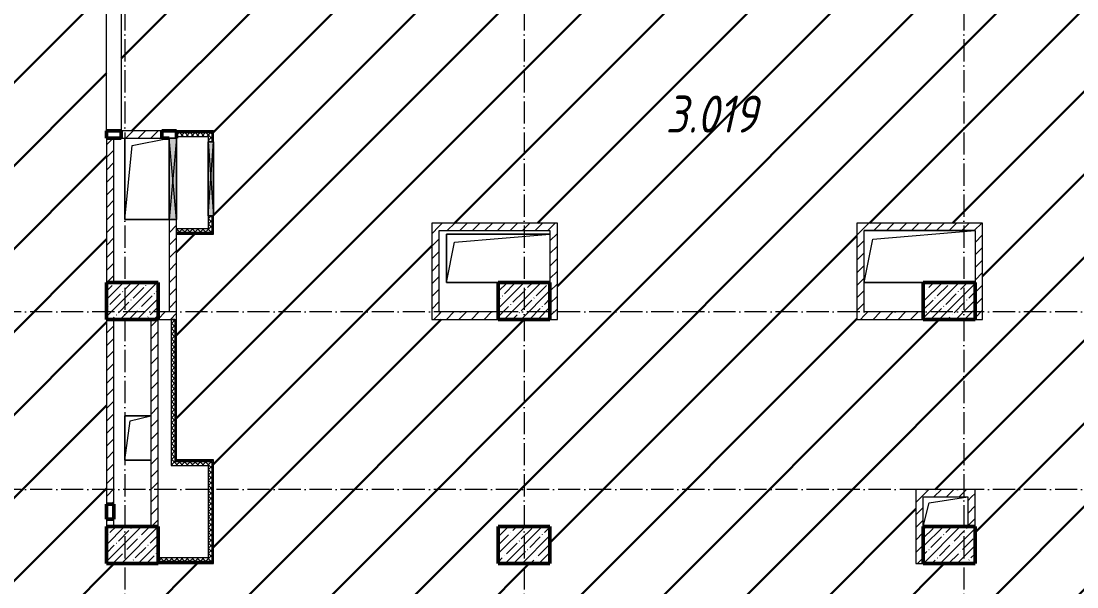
# Model space of a CAD drawing. Header units: millimetres. Extents: x -17017 to 628417, y -109036 to 199237.
# Drawn here: x 599857 to 614137, y -24252 to -16602 of the extents above; entities that cross this region are included whole.
import ezdxf

# ---------------------------------------------------------------- set-up
doc = ezdxf.new("R2010")
doc.units = ezdxf.units.MM
doc.linetypes.add('50_200_ШТРИХ_1Т_ш5_п1_п1_', pattern=[700, 500, -100, 0, -100])
for name, color, linetype, lineweight in [('A-DETL-GENF-OTLN', 7, 'Continuous', 9), ('A-FLOR-____-OTLN', 7, 'Continuous', 9), ('A-GENM-____-OTLN', 7, 'Continuous', 9), ('A-GLAZ-____-OTLN', 7, 'Continuous', 9), ('A-WALL-____-MCUT', 7, 'Continuous', 13), ('A-WALL-____-MCUT-1', 7, 'Continuous', 9), ('A-WALL-____-PATT-1', 7, 'Continuous', 9), ('A-WALL-FNSH-MCUT-1', 7, 'Continuous', 9), ('I-WALL-____-OTLN', 7, 'Continuous', 9), ('S-COLS-____-MCUT', 7, 'Continuous', 50), ('S-COLS-____-OTLN', 7, 'Continuous', 9), ('S-GRID-____-OTLN-1', 7, '50_200_ШТРИХ_1Т_ш5_п1_п1_', 9), ('Марки помещений', 7, 'Continuous', 9), ('стяжа', 7, 'Continuous', 30)]:
    doc.layers.add(name, color=color, linetype=linetype, lineweight=lineweight)
doc.layers.add('A-WALL-____-PATT-3', color=9, linetype='Continuous', lineweight=9, true_color=0x808080)
doc.styles.add('ISOCPEUR_I_2', font='isocpeui.ttf', dxfattribs={"width": 0.85, "height": 2.3})
pattern_1 = [(45, (523510.01, -90515.61), (-84.85281, 84.85281), [])]
pattern_2 = [(45, (523510.01, -90515.614), (-35.35534, 35.35534), []), (135, (523510.01, -90515.614), (-35.35534, -35.35534), [])]

# ---------------------------------------------------------------- blocks, each defined once
blk = doc.blocks.new('BSC_Колонна _Прямоугольная - 500х700-V128-АР1_План отверстий 3 этажа в осях 1-64_Ю-ЯЯ')
at = {"layer": 'S-COLS-____-OTLN'}
h = blk.add_hatch(dxfattribs=at)
h.set_pattern_fill('FP_133', color=256, style=0, pattern_type=2)
h.set_pattern_definition([(315, (-66831.04, 77850), (114.04925, 114.04925), []), (315, (-66831.04, 77735.95), (114.04925, 114.04925), [201.613, -40.323, 3.353, -36.97])])
h.paths.add_polyline_path([(-250, -350), (250, -350), (250, 350), (-250, 350), (-250, 96)], flags=0)
at = {"layer": 'S-COLS-____-MCUT'}
for p, q in [((250, 350), (-250, 350)), ((-250, 350), (-250, -350)), ((250, -350), (250, 350)), ((-250, -350), (250, -350))]:
    blk.add_line(p, q, dxfattribs=at)
blk = doc.blocks.new('BSC_Колонна _Прямоугольная - 500х700-V129-АР1_План отверстий 3 этажа в осях 1-64_Ю-ЯЯ')
at = {"layer": 'S-COLS-____-OTLN'}
h = blk.add_hatch(dxfattribs=at)
h.set_pattern_fill('FP_134', color=256, style=0, pattern_type=2)
h.set_pattern_definition([(315, (-66831.04, 83150), (114.04925, 114.04925), []), (315, (-66831.04, 83035.95), (114.04925, 114.04925), [201.613, -40.323, 3.353, -36.97])])
h.paths.add_polyline_path([(-250, -350), (250, -350), (250, 350), (-250, 350)], flags=0)
at = {"layer": 'S-COLS-____-MCUT'}
for p, q in [((250, 350), (-250, 350)), ((-250, 350), (-250, -350)), ((250, -350), (250, 350)), ((-250, -350), (250, -350))]:
    blk.add_line(p, q, dxfattribs=at)
blk = doc.blocks.new('BSC_Колонна _Прямоугольная - 500х700-V130-АР1_План отверстий 3 этажа в осях 1-64_Ю-ЯЯ')
at = {"layer": 'S-COLS-____-OTLN'}
h = blk.add_hatch(dxfattribs=at)
h.set_pattern_fill('FP_135', color=256, style=0, pattern_type=2)
h.set_pattern_definition([(315, (-66831.04, 88900), (114.04925, 114.04925), []), (315, (-66831.04, 88785.95), (114.04925, 114.04925), [201.613, -40.323, 3.353, -36.97])])
h.paths.add_polyline_path([(-250, -350), (250, -350), (250, 350), (-250, 350)], flags=0)
at = {"layer": 'S-COLS-____-MCUT'}
for p, q in [((250, 350), (-250, 350)), ((-250, 350), (-250, -350)), ((250, -350), (250, 350)), ((-250, -350), (250, -350))]:
    blk.add_line(p, q, dxfattribs=at)
blk = doc.blocks.new('BSC_Колонна _Прямоугольная - 500х700-V131-АР1_План отверстий 3 этажа в осях 1-64_Ю-ЯЯ')
at = {"layer": 'S-COLS-____-OTLN'}
h = blk.add_hatch(dxfattribs=at)
h.set_pattern_fill('FP_136', color=256, style=0, pattern_type=2)
h.set_pattern_definition([(315, (-70131.04, 77850), (114.04925, 114.04925), []), (315, (-70131.04, 77735.95), (114.04925, 114.04925), [201.613, -40.323, 3.353, -36.97])])
h.paths.add_polyline_path([(-250, -350), (250, -350), (250, 350), (-250, 350), (-250, 96)], flags=0)
at = {"layer": 'S-COLS-____-MCUT'}
for p, q in [((250, 350), (-250, 350)), ((-250, 350), (-250, -350)), ((250, -350), (250, 350)), ((-250, -350), (250, -350))]:
    blk.add_line(p, q, dxfattribs=at)
blk = doc.blocks.new('BSC_Колонна _Прямоугольная - 500х700-V132-АР1_План отверстий 3 этажа в осях 1-64_Ю-ЯЯ')
at = {"layer": 'S-COLS-____-OTLN'}
h = blk.add_hatch(dxfattribs=at)
h.set_pattern_fill('FP_137', color=256, style=0, pattern_type=2)
h.set_pattern_definition([(315, (-70131.04, 83150), (114.04925, 114.04925), []), (315, (-70131.04, 83035.95), (114.04925, 114.04925), [201.613, -40.323, 3.353, -36.97])])
h.paths.add_polyline_path([(-250, -350), (250, -350), (250, 350), (-250, 350)], flags=0)
at = {"layer": 'S-COLS-____-MCUT'}
for p, q in [((250, 350), (-250, 350)), ((-250, 350), (-250, -350)), ((250, -350), (250, 350)), ((-250, -350), (250, -350))]:
    blk.add_line(p, q, dxfattribs=at)
blk = doc.blocks.new('BSC_Колонна _Прямоугольная - 500х700-V133-АР1_План отверстий 3 этажа в осях 1-64_Ю-ЯЯ')
at = {"layer": 'S-COLS-____-OTLN'}
h = blk.add_hatch(dxfattribs=at)
h.set_pattern_fill('FP_138', color=256, style=0, pattern_type=2)
h.set_pattern_definition([(315, (-70131.04, 88900), (114.04925, 114.04925), []), (315, (-70131.04, 88785.95), (114.04925, 114.04925), [201.613, -40.323, 3.353, -36.97])])
h.paths.add_polyline_path([(-250, -350), (250, -350), (250, 350), (-250, 350)], flags=0)
at = {"layer": 'S-COLS-____-MCUT'}
for p, q in [((250, 350), (-250, 350)), ((-250, 350), (-250, -350)), ((250, -350), (250, 350)), ((-250, -350), (250, -350))]:
    blk.add_line(p, q, dxfattribs=at)
blk = doc.blocks.new('AR_Отверстие прямоугольное _в плите_ - AR_Отверстие прямоугольное _в плите_-30552531-АР1_План отверстий 3 этажа в осях 1-64_Ю-ЯЯ')
at = {"layer": 'A-GENM-____-OTLN'}
for p, q in [((-220, 120), (300, 200)), ((-300, -200), (-220, 120))]:
    blk.add_line(p, q, dxfattribs=at)
blk = doc.blocks.new('AR_Отверстие прямоугольное _в плите_ - AR_Отверстие прямоугольное _в плите_-30552533-АР1_План отверстий 3 этажа в осях 1-64_Ю-ЯЯ')
at = {"layer": 'A-GENM-____-OTLN'}
for p, q in [((175, 300), (-175, 300)), ((-175, 300), (-175, -300)), ((-105, 230), (175, 300)), ((-175, -300), (-105, 230)), ((-175, -300), (175, -300))]:
    blk.add_line(p, q, dxfattribs=at)
blk = doc.blocks.new('AR_Отверстие прямоугольное _в плите_ - AR_Отверстие прямоугольное _в плите_-30552713-АР1_План отверстий 3 этажа в осях 1-64_Ю-ЯЯ')
at = {"layer": 'A-GENM-____-OTLN'}
for p, q in [((-300, 550), (-300, -550)), ((-300, -550), (-200, 450)), ((-200, 450), (300, 550)), ((-300, -550), (300, -550))]:
    blk.add_line(p, q, dxfattribs=at)
blk = doc.blocks.new('AR_Отверстие прямоугольное _в плите_ - AR_Отверстие прямоугольное _в плите_-30552735-АР1_План отверстий 3 этажа в осях 1-64_Ю-ЯЯ')
at = {"layer": 'A-GENM-____-OTLN'}
for p, q in [((700, 325), (-700, 325)), ((-700, 325), (-700, -325)), ((-592, 217), (700, 325)), ((-700, -325), (-592, 217)), ((-700, -325), (0, -325))]:
    blk.add_line(p, q, dxfattribs=at)
blk = doc.blocks.new('AR_Отверстие прямоугольное _в плите_ - AR_Отверстие прямоугольное _в плите_-30552737-АР1_План отверстий 3 этажа в осях 1-64_Ю-ЯЯ')
at = {"layer": 'A-GENM-____-OTLN'}
for p, q in [((750, 350), (-750, 350)), ((-633, 233), (750, 350)), ((-750, -350), (-633, 233)), ((-750, -350), (50, -350))]:
    blk.add_line(p, q, dxfattribs=at)
blk = doc.blocks.new('BSC_Колонна _Прямоугольная1 - 200х100 _металл_-35191367-АР1_План отверстий 3 этажа в осях 1-64_Ю-ЯЯ')
at = {"layer": 'S-COLS-____-MCUT'}
for p, q in [((100, 50), (-100, 50)), ((-100, 50), (-100, -50)), ((100, -50), (100, 50)), ((-100, -50), (100, -50))]:
    blk.add_line(p, q, dxfattribs=at)
blk = doc.blocks.new('AR_Отверстие прямоугольное _в стене_ - AR_Отверстие прямоугольное _в стене__ОВ-36939483-АР1_План отверстий 3 этажа в осях 1-64_Ю-ЯЯ')
at = {"layer": 'A-GLAZ-____-OTLN'}
blk.add_hatch(color=256, dxfattribs=at).paths.add_polyline_path([(550, -50), (550, 50), (-550, 50), (-550, -50), (27, -50)], flags=0)
at = {"layer": 'A-DETL-GENF-OTLN'}
for p, q in [((-550, -50), (-550, 50)), ((-550, 50), (550, 50)), ((550, 50), (-550, -50)), ((-550, 50), (550, -50)), ((550, 50), (-550, 50)), ((-550, 50), (-550, -50)), ((550, 50), (550, -50)), ((550, -50), (550, 50)), ((550, -50), (-550, -50)), ((-550, -50), (550, -50))]:
    blk.add_line(p, q, dxfattribs=at)
blk = doc.blocks.new('AR_Отверстие прямоугольное _в стене__БезПР - AR_Отверстие прямоугольное _в стене__БезПР-36899796-АР1_План отверстий 3 этажа в осях 1-64_Ю-ЯЯ')
at = {"layer": 'A-GLAZ-____-OTLN'}
blk.add_hatch(color=256, dxfattribs=at).paths.add_polyline_path([(-500, -38), (500, -38), (500, 38), (-500, 38)], flags=0)
at = {"layer": 'A-DETL-GENF-OTLN'}
for p, q in [((-500, -38), (-500, 38)), ((-500, 38), (500, 38)), ((500, 38), (-500, -38)), ((-500, 38), (500, -38)), ((500, 38), (-500, 38)), ((-500, 38), (-500, -38)), ((500, 38), (500, -38)), ((500, -38), (500, 38)), ((500, -38), (-500, -38)), ((-500, -38), (500, -38))]:
    blk.add_line(p, q, dxfattribs=at)
at = {"layer": 'A-GLAZ-____-OTLN'}
blk.add_line((500, 38), (-500, 38), dxfattribs=at)
blk = doc.blocks.new('BSC_Колонна _Прямоугольная1 - 200х100 _металл_-V214-АР1_План отверстий 3 этажа в осях 1-64_Ю-ЯЯ')
at = {"layer": 'S-COLS-____-MCUT'}
for p, q in [((100, 50), (-100, 50)), ((-100, 50), (-100, -50)), ((100, -50), (100, 50)), ((-100, -50), (0, -50))]:
    blk.add_line(p, q, dxfattribs=at)
blk = doc.blocks.new('3эт')
at = {"layer": 'S-GRID-____-OTLN-1', "color": 251, "ltscale": 0.6, "true_color": 0x636466}
for p, q in [((361520.7, 4029.4), (361520.7, -46882.4)), ((366920.7, 4029.4), (366920.7, -46882.4)), ((372870.7, 4029.4), (372870.7, -46882.4)), ((387845.1, -16882.4), (333012.7, -16882.4)), ((387845.1, -19282.4), (279101.9, -19282.4))]:
    blk.add_line(p, q, dxfattribs=at)

msp = doc.modelspace()

# ---------------------------------------------------------------- hatches: boundary and pattern name
at = {"layer": 'A-WALL-____-PATT-1'}
h = msp.add_hatch(dxfattribs=at)
h.set_pattern_fill('FP_7', color=256, style=0, pattern_type=2)
h.set_pattern_definition(pattern_1)
h.paths.add_polyline_path([(601264, -18185), (601760, -18185), (601760, -18085), (601210, -18085), (601210, -18185)], flags=0)
h = msp.add_hatch(dxfattribs=at)
h.set_pattern_fill('FP_7', color=256, style=0, pattern_type=2)
h.set_pattern_definition(pattern_1)
h.paths.add_polyline_path([(601110, -20135), (601110, -18185), (601010, -18185), (601010, -20135)], flags=0)
h = msp.add_hatch(dxfattribs=at)
h.set_pattern_fill('FP_7', color=256, style=0, pattern_type=2)
h.set_pattern_definition(pattern_1)
h.paths.add_polyline_path([(601860, -20535), (601960, -20535), (601960, -19285), (601860, -19285), (601860, -20376)], flags=0)
h = msp.add_hatch(dxfattribs=at)
h.set_pattern_fill('FP_7', color=256, style=0, pattern_type=2)
h.set_pattern_definition(pattern_1)
h.paths.add_polyline_path([(605410, -20635), (605510, -20635), (605510, -19335), (605410, -19335)], flags=0)
h = msp.add_hatch(dxfattribs=at)
h.set_pattern_fill('FP_7', color=256, style=0, pattern_type=2)
h.set_pattern_definition(pattern_1)
h.paths.add_polyline_path([(607010, -19435), (607110, -19435), (607110, -19335), (605510, -19335), (605510, -19435)], flags=0)
h = msp.add_hatch(dxfattribs=at)
h.set_pattern_fill('FP_7', color=256, style=0, pattern_type=2)
h.set_pattern_definition(pattern_1)
h.paths.add_polyline_path([(611160, -20635), (611260, -20635), (611260, -19335), (611160, -19335)], flags=0)
h = msp.add_hatch(dxfattribs=at)
h.set_pattern_fill('FP_7', color=256, style=0, pattern_type=2)
h.set_pattern_definition(pattern_1)
h.paths.add_polyline_path([(612760, -19435), (612860, -19435), (612860, -19335), (611260, -19335), (611260, -19435), (611869, -19435)], flags=0)
h = msp.add_hatch(dxfattribs=at)
h.set_pattern_fill('FP_7', color=256, style=0, pattern_type=2)
h.set_pattern_definition(pattern_1)
h.paths.add_polyline_path([(607110, -20635), (607110, -19435), (607010, -19435), (607010, -20635)], flags=0)
h = msp.add_hatch(dxfattribs=at)
h.set_pattern_fill('FP_7', color=256, style=0, pattern_type=2)
h.set_pattern_definition(pattern_1)
h.paths.add_polyline_path([(612860, -20635), (612860, -19435), (612760, -19435), (612760, -20635)], flags=0)
h = msp.add_hatch(dxfattribs=at)
h.set_pattern_fill('FP_7', color=256, style=0, pattern_type=2)
h.set_pattern_definition(pattern_1)
h.paths.add_polyline_path([(601710, -20635), (601960, -20635), (601960, -20535), (601710, -20535)], flags=0)
h = msp.add_hatch(dxfattribs=at)
h.set_pattern_fill('FP_7', color=256, style=0, pattern_type=2)
h.set_pattern_definition(pattern_1)
h.paths.add_polyline_path([(606310, -20635), (606310, -20535), (605510, -20535), (605510, -20635)], flags=0)
h = msp.add_hatch(dxfattribs=at)
h.set_pattern_fill('FP_7', color=256, style=0, pattern_type=2)
h.set_pattern_definition(pattern_1)
h.paths.add_polyline_path([(612060, -20635), (612060, -20535), (611260, -20535), (611260, -20635), (611869, -20635)], flags=0)
h = msp.add_hatch(dxfattribs=at)
h.set_pattern_fill('FP_7', color=256, style=0, pattern_type=2)
h.set_pattern_definition(pattern_1)
h.paths.add_polyline_path([(601010, -23435), (601110, -23435), (601110, -23335), (601010, -23335)], flags=0)
h.paths.add_polyline_path([(601010, -23135), (601110, -23135), (601110, -20635), (601010, -20635)], flags=0)
h = msp.add_hatch(dxfattribs=at)
h.set_pattern_fill('FP_7', color=256, style=0, pattern_type=2)
h.set_pattern_definition(pattern_1)
h.paths.add_polyline_path([(601710, -23435), (601710, -20635), (601610, -20635), (601610, -23435)], flags=0)
h = msp.add_hatch(dxfattribs=at)
h.set_pattern_fill('FP_7', color=256, style=0, pattern_type=2)
h.set_pattern_definition(pattern_1)
h.paths.add_polyline_path([(612660, -23035), (612760, -23035), (612760, -22935), (611960, -22935), (611960, -23035), (612060, -23035)], flags=0)
h = msp.add_hatch(dxfattribs=at)
h.set_pattern_fill('FP_7', color=256, style=0, pattern_type=2)
h.set_pattern_definition(pattern_1)
h.paths.add_polyline_path([(612060, -23935), (612060, -23035), (611960, -23035), (611960, -23935)], flags=0)
h = msp.add_hatch(dxfattribs=at)
h.set_pattern_fill('FP_7', color=256, style=0, pattern_type=2)
h.set_pattern_definition(pattern_1)
h.paths.add_polyline_path([(612760, -23435), (612760, -23035), (612660, -23035), (612660, -23435)], flags=0)
at = {"layer": 'A-WALL-____-PATT-3'}
h = msp.add_hatch(dxfattribs=at)
h.set_pattern_fill('FP_10', color=256, style=0, pattern_type=2)
h.set_pattern_definition(pattern_2)
h.paths.add_polyline_path([(601960, -18160), (602385, -18160), (602385, -18110), (601960, -18110)], flags=0)
h = msp.add_hatch(dxfattribs=at)
h.set_pattern_fill('FP_10', color=256, style=0, pattern_type=2)
h.set_pattern_definition(pattern_2)
h.paths.add_polyline_path([(602435, -23860), (602435, -22560), (602385, -22560), (602385, -23860)], flags=0)
h.paths.add_polyline_path([(602385, -19460), (602435, -19460), (602435, -19235), (602385, -19235), (602385, -19410)], flags=0)
h.paths.add_polyline_path([(602430, -18235), (602435, -18235), (602435, -18110), (602385, -18110), (602385, -18235)], flags=0)
h = msp.add_hatch(dxfattribs=at)
h.set_pattern_fill('FP_10', color=256, style=0, pattern_type=2)
h.set_pattern_definition(pattern_2)
h.paths.add_polyline_path([(602385, -19460), (602385, -19410), (601960, -19410), (601960, -19460)], flags=0)
h = msp.add_hatch(dxfattribs=at)
h.set_pattern_fill('FP_10', color=256, style=0, pattern_type=2)
h.set_pattern_definition(pattern_2)
h.paths.add_polyline_path([(601885, -22560), (601935, -22560), (601935, -20635), (601885, -20635), (601885, -22547)], flags=0)
h = msp.add_hatch(dxfattribs=at)
h.set_pattern_fill('FP_10', color=256, style=0, pattern_type=2)
h.set_pattern_definition(pattern_2)
h.paths.add_polyline_path([(602385, -22610), (602385, -22560), (601885, -22560), (601885, -22610)], flags=0)
h = msp.add_hatch(dxfattribs=at)
h.set_pattern_fill('FP_10', color=256, style=0, pattern_type=2)
h.set_pattern_definition(pattern_2)
h.paths.add_polyline_path([(602435, -23910), (602435, -23860), (601710, -23860), (601710, -23910)], flags=0)
at = {"layer": 'стяжа'}
h = msp.add_hatch(dxfattribs=at)
h.set_pattern_fill('ANSI31', color=5, scale=250)
h.set_pattern_definition([(45, (239739.3, -3652.16), (-561.266, 561.266), [])])
h.paths.add_polyline_path([(614960, -17285), (616760, -17285), (616760, -16785), (617460, -16785), (617460, -11435), (616760, -11435), (616760, -10935), (617460, -10935), (617460, -9685), (615960, -9685), (615760, -9685), (615760, -9585), (615760, -8285), (615760, -8085), (615760, -7360), (615754, -7360), (615754, -7285), (615754, -7279), (615754, -7210), (615760, -5685), (615754, -5685), (615754, -5610), (615760, -5085), (615335, -5085), (615335, -5091), (615260, -5091), (615260, -5085), (612760, -5085), (612760, -5335), (612260, -5335), (612260, -5085), (610460, -5085), (610460, -5091), (610385, -5091), (610010, -5088), (610010, -5185), (609810, -5185), (609810, -5085), (609410, -5085), (609410, -5091), (609335, -5091), (607535, -5085), (607535, -5091), (607460, -5091), (607110, -5087), (607110, -5185), (606910, -5185), (606910, -5335), (606910, -5660), (606916, -5660), (606916, -5735), (606910, -7360), (606916, -7360), (606916, -7429), (606916, -7435), (606916, -7510), (606912, -8085), (607510, -8085), (607510, -8785), (607510, -11435), (607510, -12135), (607010, -12135), (607010, -12335), (607010, -12835), (607010, -14685), (607010, -14835), (607510, -14835), (607510, -15535), (606310, -15535), (606310, -15185), (601710, -15185), (601210, -15185), (601210, -15715), (601210, -15965), (601210, -18085), (601760, -18085), (601960, -18085), (602460, -18085), (602460, -18235), (602460, -19235), (602460, -19485), (601960, -19485), (601960, -20635), (601960, -22535), (602460, -22535), (602460, -23935), (601710, -23935), (601010, -23935), (601010, -23435), (601010, -23335), (601010, -23135), (601010, -20635), (601010, -20135), (601010, -18185), (601010, -18085), (601010, -15965), (601010, -15715), (601010, -15185), (601010, -14685), (601010, -13885), (601710, -13885), (601710, -13985), (601710, -14485), (601710, -14685), (601710, -14985), (606310, -14985), (606310, -14685), (606310, -12835), (606310, -12335), (606310, -10635), (606810, -10635), (606810, -8835), (606310, -8835), (606310, -8335), (606710, -8335), (606710, -7510), (606704, -7510), (606704, -7435), (606704, -7429), (606704, -7360), (606710, -5735), (606704, -5735), (606704, -5660), (606710, -5335), (606410, -5335), (606410, -5085), (604610, -5085), (604610, -5091), (604535, -5091), (603635, -5085), (603635, -5091), (603560, -5091), (603560, -5085), (601760, -5085), (601760, -5091), (601710, -5091), (601710, -5185), (601510, -5185), (601510, -5335), (601010, -5335), (601010, -5185), (600810, -5185), (600810, -5085), (600635, -5085), (600635, -5091), (600560, -5091), (600560, -5085), (598760, -5085), (598760, -5335), (598460, -5335), (598460, -6685), (599260, -6685), (599260, -8235), (598960, -8235), (598960, -9705), (598960, -9905), (598960, -10135), (598960, -10735), (598960, -10935), (598960, -11535), (598960, -11585), (598960, -11685), (598460, -11685), (598460, -14685), (598760, -14685), (599210, -14685), (599210, -16585), (598460, -16585), (598460, -20135), (598760, -20135), (598760, -20635), (598460, -20635), (598460, -22835), (598760, -22835), (598760, -23335), (598520, -23335), (598520, -23875), (598520, -23935), (598216, -23935), (598210, -26095), (598260, -26095), (598260, -26035), (598520, -26035), (598520, -27135), (599760, -27135), (599760, -26335), (601860, -26335), (601910, -26335), (603960, -26335), (604010, -26335), (605735, -26335), (606985, -26335), (607035, -26335), (609280, -26335), (609280, -27135), (609280, -27335), (609280, -29885), (609280, -29935), (609280, -32535), (609280, -32585), (609280, -35135), (609360, -35135), (609360, -35135), (611659, -35135), (612259, -35135), (612259, -35335), (612260, -35335), (612760, -35335), (612760, -35135), (616760, -35135), (616760, -34835), (617460, -34835), (617460, -29385), (616760, -29385), (616760, -28885), (617460, -28885), (617460, -26385), (616760, -26385), (616760, -25885), (614960, -25885)])
h.paths.add_polyline_path([(607010, -23435), (607010, -23935), (606310, -23935), (606310, -23435)], flags=16)
h.paths.add_polyline_path([(607110, -20635), (607010, -20635), (606310, -20635), (605410, -20635), (605410, -19335), (607110, -19335)], flags=16)
h.paths.add_polyline_path([(607010, -20135), (606310, -20135), (606310, -20535), (605510, -20535), (605510, -19435), (607010, -19435)], flags=0)
h.paths.add_polyline_path([(605610, -20135), (605610, -19485), (607010, -19485), (605718, -19593)], flags=0)
h.paths.add_polyline_path([(611160, -20635), (611160, -19335), (612860, -19335), (612860, -20635), (612760, -20635), (612060, -20635)], flags=16)
h.paths.add_polyline_path([(611960, -22935), (612760, -22935), (612760, -23435), (612760, -23935), (612060, -23935), (611960, -23935)], flags=16)
h.paths.add_polyline_path([(611260, -20535), (612060, -20535), (612060, -20135), (611260, -20135)], flags=0)
h.paths.add_polyline_path([(612060, -23035), (612660, -23035), (612660, -23435), (612060, -23435)], flags=0)
h.paths.add_polyline_path([(612760, -19435), (612760, -19435), (611260, -19435), (611260, -19435)], flags=0)
h.paths.add_polyline_path([(612060, -27135), (612760, -27135), (612760, -27635), (612060, -27635)], flags=16)
h.paths.add_polyline_path([(612060, -16435), (612060, -16250), (612060, -16100), (612060, -15185), (612060, -14685), (612760, -14685), (612760, -15185), (612760, -16100), (612760, -16250), (612760, -16435)], flags=16)
h.paths.add_polyline_path([(612160, -16335), (612160, -16250), (612060, -16250), (612060, -16100), (612160, -16100), (612160, -16035), (612660, -16035), (612660, -16100), (612760, -16100), (612760, -16250), (612660, -16250), (612660, -16335)], flags=0)
h.paths.add_polyline_path([(612660, -16135), (612160, -16135), (612160, -16250), (612060, -16250), (612110, -16175), (612060, -16100), (612160, -16100), (612160, -16135), (612660, -16135), (612660, -16100), (612760, -16100), (612710, -16175), (612760, -16250), (612660, -16250)], flags=0)
h.paths.add_polyline_path([(612260, -15285), (612160, -15935), (612160, -15935), (612660, -15935), (612660, -15185)], flags=0)
h.paths.add_polyline_path([(612060, -30635), (612760, -30635), (612760, -31135), (612060, -31135)], flags=16)
h.paths.add_polyline_path([(612060, -12835), (612060, -12335), (612060, -11985), (612760, -11985), (612760, -12085), (612760, -12335), (612760, -12835)], flags=16)
h.paths.add_polyline_path([(612160, -12335), (612160, -12085), (612660, -12085), (612760, -12085), (612760, -12335), (612660, -12335)], flags=0)
h.paths.add_polyline_path([(612660, -12085), (612760, -12085), (612710, -12210), (612760, -12335), (612660, -12335)], flags=0)
h.paths.add_polyline_path([(601710, -12835), (601010, -12835), (601010, -12335), (601010, -11935), (601710, -11935), (601710, -12335)], flags=16)
h.paths.add_polyline_path([(601110, -12335), (601110, -12035), (601612, -12035), (601610, -12035), (601610, -12335)], flags=0)
h.paths.add_polyline_path([(612060, -8835), (612060, -8335), (612060, -7885), (612760, -7885), (612760, -8335), (612760, -8835)], flags=16)
h.paths.add_polyline_path([(612160, -8335), (612160, -7985), (612660, -7985), (612660, -8335)], flags=0)
h.paths.add_polyline_path([(601710, -8835), (601010, -8835), (601010, -8335), (601710, -8335)], flags=16)

# ---------------------------------------------------------------- linework, layer by layer
at = {"layer": 'A-FLOR-____-OTLN'}
for p, q in [((601260, -19285), (601260, -18185)), ((601860, -19285), (601260, -19285)), ((605610, -19485), (607010, -19485)), ((605610, -20135), (605610, -19485)), ((611260, -19435), (612760, -19435)), ((606310, -20135), (605610, -20135)), ((612060, -20135), (611260, -20135)), ((601260, -21937), (601610, -21937)), ((601260, -22537), (601260, -21937)), ((601610, -22537), (601260, -22537))]:
    msp.add_line(p, q, dxfattribs=at)
at = {"layer": 'A-WALL-____-MCUT'}
for p, q in [((601960, -18110), (602435, -18110)), ((602435, -18110), (602435, -18235)), ((601960, -18160), (602385, -18160)), ((602385, -18160), (602385, -18235)), ((602385, -19235), (602385, -19410)), ((602435, -19235), (602435, -19460)), ((602385, -19410), (601960, -19410)), ((601960, -19410), (601960, -19460)), ((602435, -19460), (601960, -19460)), ((601935, -20635), (601885, -20635)), ((601885, -20635), (601885, -22610)), ((601935, -20635), (601935, -22560)), ((602435, -22560), (601935, -22560)), ((602435, -22560), (602435, -23910)), ((601885, -22610), (602385, -22610)), ((602385, -22610), (602385, -23860)), ((602385, -23860), (601710, -23860)), ((602435, -23910), (601710, -23910))]:
    msp.add_line(p, q, dxfattribs=at)
at = {"layer": 'A-WALL-____-MCUT-1'}
for p, q in [((601960, -18097), (602448, -18097)), ((602448, -18097), (602448, -18235)), ((602448, -19235), (602448, -19472)), ((602448, -19472), (601960, -19472)), ((601948, -20635), (601948, -22547)), ((602448, -22547), (601948, -22547)), ((602448, -22547), (602448, -23922)), ((602448, -23922), (601710, -23922))]:
    msp.add_line(p, q, dxfattribs=at)
at = {"layer": 'A-WALL-FNSH-MCUT-1'}
for p, q in [((601760, -18085), (601210, -18085)), ((602460, -18085), (601960, -18085)), ((602460, -18235), (602460, -18085)), ((601010, -18185), (601010, -20135)), ((601110, -20135), (601110, -18185)), ((601210, -18185), (601760, -18185)), ((602460, -19485), (602460, -19235)), ((601860, -19285), (601860, -20535)), ((601960, -20635), (601960, -19285)), ((605410, -19335), (605410, -20635)), ((607110, -19335), (605410, -19335)), ((607110, -20635), (607110, -19335)), ((611160, -19335), (611160, -20635)), ((612860, -19335), (611160, -19335)), ((612860, -20635), (612860, -19335)), ((601960, -19485), (602460, -19485)), ((605510, -20535), (605510, -19435)), ((605510, -19435), (607010, -19435)), ((607010, -19435), (607010, -20135)), ((611260, -20535), (611260, -19435)), ((611260, -19435), (612760, -19435)), ((612760, -19435), (612760, -20135)), ((601860, -20535), (601710, -20535)), ((606310, -20535), (605510, -20535)), ((612060, -20535), (611260, -20535)), ((601010, -20635), (601010, -23135)), ((601110, -23135), (601110, -20635)), ((601610, -20635), (601610, -23435)), ((601710, -20635), (601960, -20635)), ((601710, -23435), (601710, -20635)), ((601960, -22535), (601960, -20635)), ((605410, -20635), (606310, -20635)), ((607010, -20635), (607110, -20635)), ((611160, -20635), (612060, -20635)), ((612760, -20635), (612860, -20635)), ((602460, -22535), (601960, -22535)), ((602460, -23935), (602460, -22535)), ((612760, -22935), (611960, -22935)), ((611960, -22935), (611960, -23935)), ((612760, -23435), (612760, -22935)), ((612060, -23035), (612660, -23035)), ((612060, -23435), (612060, -23035)), ((612660, -23035), (612660, -23435)), ((601010, -23335), (601010, -23435)), ((601110, -23435), (601110, -23335)), ((601710, -23935), (602460, -23935)), ((611960, -23935), (612060, -23935))]:
    msp.add_line(p, q, dxfattribs=at)
at = {"layer": 'I-WALL-____-OTLN'}
for p, q in [((601010, -18085), (601010, -15965)), ((601210, -15965), (601210, -18085))]:
    msp.add_line(p, q, dxfattribs=at)

# ---------------------------------------------------------------- block references
at = {"layer": 'A-GENM-____-OTLN'}
for name, p in [('AR_Отверстие прямоугольное _в плите_ - AR_Отверстие прямоугольное _в плите_-30552713-АР1_План отверстий 3 этажа в осях 1-64_Ю-ЯЯ', (601560, -18735)), ('AR_Отверстие прямоугольное _в плите_ - AR_Отверстие прямоугольное _в плите_-30552735-АР1_План отверстий 3 этажа в осях 1-64_Ю-ЯЯ', (606310, -19810)), ('AR_Отверстие прямоугольное _в плите_ - AR_Отверстие прямоугольное _в плите_-30552737-АР1_План отверстий 3 этажа в осях 1-64_Ю-ЯЯ', (612010, -19785)), ('AR_Отверстие прямоугольное _в плите_ - AR_Отверстие прямоугольное _в плите_-30552533-АР1_План отверстий 3 этажа в осях 1-64_Ю-ЯЯ', (601435, -22237)), ('AR_Отверстие прямоугольное _в плите_ - AR_Отверстие прямоугольное _в плите_-30552531-АР1_План отверстий 3 этажа в осях 1-64_Ю-ЯЯ', (612360, -23235))]:
    msp.add_blockref(name, p, dxfattribs=at)
at = {"layer": 'A-GLAZ-____-OTLN'}
for name, p, rotation in [('AR_Отверстие прямоугольное _в стене_ - AR_Отверстие прямоугольное _в стене__ОВ-36939483-АР1_План отверстий 3 этажа в осях 1-64_Ю-ЯЯ', (601910, -18735), 270), ('AR_Отверстие прямоугольное _в стене__БезПР - AR_Отверстие прямоугольное _в стене__БезПР-36899796-АР1_План отверстий 3 этажа в осях 1-64_Ю-ЯЯ', (602423, -18735), 89.99999999999984)]:
    msp.add_blockref(name, p, dxfattribs=dict(at, rotation=rotation))
at = {"layer": 'S-COLS-____-OTLN'}
for name, p, rotation in [('BSC_Колонна _Прямоугольная1 - 200х100 _металл_-35191367-АР1_План отверстий 3 этажа в осях 1-64_Ю-ЯЯ', (601110, -18135), 180), ('BSC_Колонна _Прямоугольная - 500х700-V131-АР1_План отверстий 3 этажа в осях 1-64_Ю-ЯЯ', (601360, -20385), 89.9999999999999), ('BSC_Колонна _Прямоугольная - 500х700-V132-АР1_План отверстий 3 этажа в осях 1-64_Ю-ЯЯ', (606660, -20385), 89.9999999999999), ('BSC_Колонна _Прямоугольная - 500х700-V133-АР1_План отверстий 3 этажа в осях 1-64_Ю-ЯЯ', (612410, -20385), 89.9999999999999), ('BSC_Колонна _Прямоугольная1 - 200х100 _металл_-35191367-АР1_План отверстий 3 этажа в осях 1-64_Ю-ЯЯ', (601060, -23235), 270.0000000000001), ('BSC_Колонна _Прямоугольная - 500х700-V128-АР1_План отверстий 3 этажа в осях 1-64_Ю-ЯЯ', (601360, -23685), 89.9999999999999), ('BSC_Колонна _Прямоугольная - 500х700-V129-АР1_План отверстий 3 этажа в осях 1-64_Ю-ЯЯ', (606660, -23685), 89.9999999999999), ('BSC_Колонна _Прямоугольная - 500х700-V130-АР1_План отверстий 3 этажа в осях 1-64_Ю-ЯЯ', (612410, -23685), 89.9999999999999)]:
    msp.add_blockref(name, p, dxfattribs=dict(at, rotation=rotation))
msp.add_blockref('BSC_Колонна _Прямоугольная1 - 200х100 _металл_-V214-АР1_План отверстий 3 этажа в осях 1-64_Ю-ЯЯ', (601860, -18135), dxfattribs=at)
at = {"layer": 'стяжа'}
msp.add_blockref('3эт', (239739, -3652), dxfattribs=at)

# ---------------------------------------------------------------- texts
at = {"layer": 'Марки помещений', "insert": (608575, -17609), "char_height": 500, "width": 737.55, "attachment_point": 1, "style": 'ISOCPEUR_I_2'}
msp.add_mtext('3.019', dxfattribs=at)

doc.saveas('drawing.dxf')
